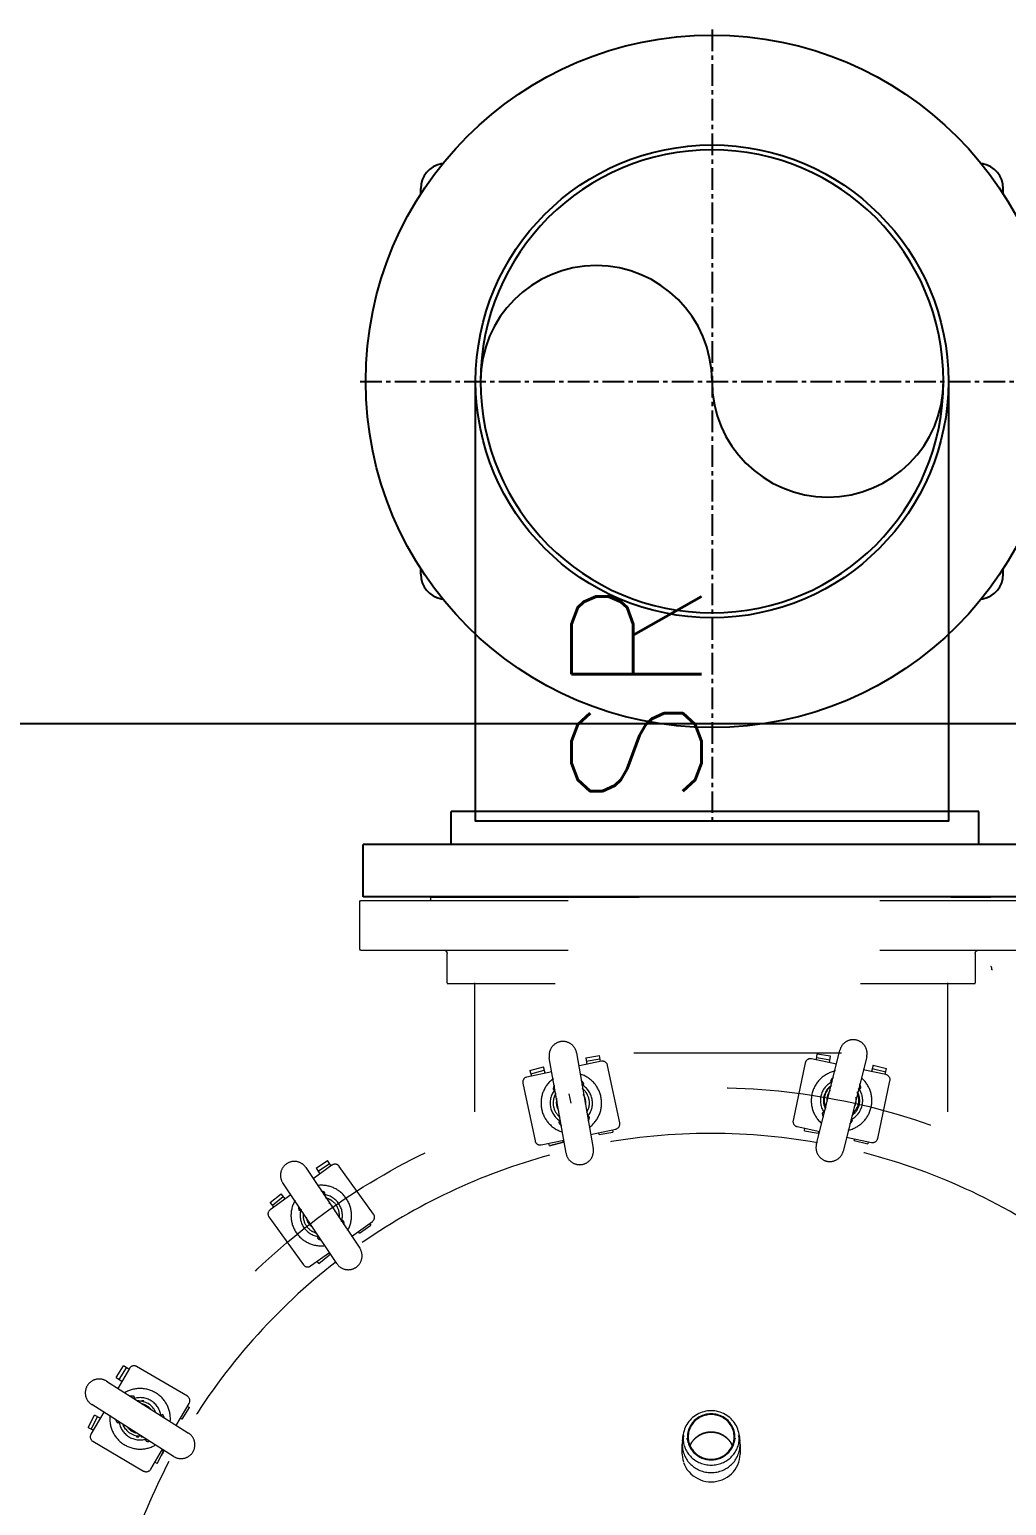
# Model space of a CAD drawing. Extents: x -181672 to 290600, y -29000 to 395522.
# Drawn here: x 3064 to 3628, y 37752 to 38605 of the extents above; entities that cross this region are included whole.
import ezdxf

# ---------------------------------------------------------------- set-up
doc = ezdxf.new("R2010")
doc.units = 0
doc.header["$LTSCALE"] = 10
doc.linetypes.add('XFM7P20PCW$0$CENTER', pattern=[2, 1.25, -0.25, 0.25, -0.25])
doc.linetypes.add('XFM7Q20PCW-200K$0$ACAD_ISO03W100', pattern=[30, 12, -18])
doc.layers.add('XFM7P20PCW$0$P-PCWR-20.7-P', color=252, linetype='Continuous')
doc.layers.add('XFM7Q20PCW-200K$0$PCW EQ (FUTURE)', color=252, linetype='XFM7Q20PCW-200K$0$ACAD_ISO03W100', lineweight=9)
doc.styles.add('XFM7P20PCW$0$Standard', font='txt.shx', dxfattribs={"bigfont": 'chineset.shx'})

# ---------------------------------------------------------------- blocks, each defined once
blk = doc.blocks.new('XFM7P20PCW$0$A$C4C7F1D6B')
at = {"color": 1, "linetype": 'XFM7P20PCW$0$CENTER'}
for p, q in [((0, 203.2), (0, -203.2)), ((203.2, 0), (-254, 0))]:
    blk.add_line(p, q, dxfattribs=at)
at = {"color": 0}
blk.add_lwpolyline([(0, -136.53), (-254, -136.53), (-254, 136.52), (0, 136.52)], dxfattribs=at)
blk.add_circle((0, 0), 136.53, dxfattribs=at)
at = {"color": 0, "style": 'XFM7P20PCW$0$Standard'}
blk.add_text('SR', height=75, dxfattribs=at).set_placement((-246.31, 6.16))
blk = doc.blocks.new('XFM7P20PCW$0$SL250')
at = {"color": 3}
for p, q in [((1.905, -20.32), (1.905, 20.32)), ((4.92125, 20.32), (1.905, 20.32)), ((4.92125, -20.32), (4.92125, 20.32)), ((1.905, 15.24), (0, 15.24)), ((0, -15.24), (0, 15.24)), ((1.905, -15.24), (0, -15.24)), ((4.92125, -20.32), (1.905, -20.32))]:
    blk.add_line(p, q, dxfattribs=at)
blk = doc.blocks.new('XFM7P20PCW$0$BV-250A-T')
for p, q in [((-107.84, 168.25), (-111.38, 168.25)), ((111.38, 168.25), (107.84, 168.25)), ((-125.6, 156.35), (-125.6, 155.59)), ((125.6, 155.59), (125.6, 156.35)), ((-125.6, -155.59), (-125.6, -156.35)), ((125.6, -156.35), (125.6, -155.59)), ((-107.84, -168.25), (-111.38, -168.25)), ((111.38, -168.25), (107.84, -168.25))]:
    blk.add_line(p, q)
blk.add_circle((0, 0), 200)
for centre, start, end in [((-111.38, 153.81), 90, 169.86853), ((111.38, 153.81), 10.13147, 90), ((-111.38, -153.81), 190.13147, 270), ((111.38, -153.81), 270, 349.86853)]:
    blk.add_arc(centre, 14.44, start, end)
blk = doc.blocks.new('XFM7P20PCW$0$A$Cde8b81a9')
at = {"layer": 'XFM7P20PCW$0$P-PCWR-20.7-P'}
for centre, radius, start, end in [((-1.77, 787.66), 133.7, 90, 270), ((-1.77, 787.66), 133.7, 270, 90), ((-68.62, 787.66), 66.85, 0, 180), ((65.08, 787.66), 66.85, 180, 0)]:
    blk.add_arc(centre, radius, start, end, dxfattribs=at)
for name, rotation in [('XFM7P20PCW$0$A$C4C7F1D6B', 90), ('XFM7P20PCW$0$BV-250A-T', 270)]:
    blk.add_blockref(name, (-1.77, 787.66), dxfattribs=dict(at, rotation=rotation))
at = {"layer": 'XFM7P20PCW$0$P-PCWR-20.7-P', "xscale": -10, "yscale": 10, "zscale": 10, "rotation": 90}
blk.add_blockref('XFM7P20PCW$0$SL250', (0.01, 539.19), dxfattribs=at)
blk = doc.blocks.new('XFM7P20PCW')
blk.add_blockref('XFM7P20PCW$0$A$Cde8b81a9', (3459.53855, 37614.07814))
blk = doc.blocks.new('XFM7Q20PCW-200K$0$漢唐美光 8NHV4A-10FDA-NC150-M - 漢唐美光 8NHV4A-10FDA-NC150-M-V1107-CUB_L40')
for p, q in [((-1014.13, -292.44), (-1014.13, 112.56)), ((-985.53, -292.44), (-985.53, 112.56)), ((-1016.13, -251.47), (-1016.13, 71.6)), ((-975.57, 72.06), (-974.57, 72.06)), ((-983.53, 62.56), (-966.63, 62.56)), ((-966.63, 46.61), (-892.18, 46.61)), ((-919.17, 3.57), (-917.24, 11.33)), ((-913.73, 10.46), (-917.24, 11.33)), ((-917.23, 3.09), (-915.3, 10.85)), ((-913.59, 11.03), (-916.38, -2.12)), ((-876.77, 6.28), (-910.03, 13.34)), ((-919.17, 3.57), (-915.39, 2.63)), ((-877.55, -11.82), (-874.46, 2.73)), ((-875.51, -7.31), (-873.57, 0.46)), ((-874.87, 0.78), (-873.57, 0.46)), ((-908.38, -3.99), (-908.25, -3.99)), ((-908.25, -3.99), (-908.17, -4.11)), ((-875.51, -7.31), (-876.53, -7.05)), ((-885.19, -9.83), (-885.07, -9.76)), ((-885.07, -9.76), (-884.95, -9.83)), ((-924.21, -20.95), (-925.49, -28.85)), ((-920.51, -21.55), (-924.21, -20.95)), ((-923.52, -29.17), (-922.24, -21.27)), ((-919.66, -17.56), (-922.72, -32.01)), ((-912.11, -19.52), (-912.24, -19.46)), ((-925.49, -28.85), (-922.45, -29.34)), ((-883.6, -40.32), (-880.81, -27.21)), ((-881.08, -36.07), (-879.79, -28.17)), ((-880.98, -27.98), (-879.79, -28.17)), ((-920.41, -35.57), (-887.15, -42.63)), ((-881.08, -36.07), (-882.64, -35.82)), ((-705.63, -73.83), (-701.83, -73.36)), ((-701.21, -76.64), (-701.9, -76.64)), ((-699.92, -73.24), (-694.41, -73.24)), ((-701.83, -106.53), (-705.63, -106.06)), ((-701.21, -103.24), (-701.9, -103.24)), ((-694.41, -106.64), (-699.92, -106.64)), ((-885.71, -142.75), (-918.97, -149.76)), ((-921.29, -153.31), (-918.61, -166.06)), ((-879.08, -159.62), (-882.15, -145.06)), ((-881.74, -147.01), (-880.42, -146.78)), ((-879.05, -154.66), (-880.42, -146.78)), ((-921.19, -153.9), (-924.75, -154.52)), ((-923.38, -162.4), (-924.75, -154.52)), ((-923.38, -162.4), (-919.54, -161.73)), ((-921.41, -162.05), (-922.78, -154.17)), ((-886.88, -160.89), (-886.8, -160.78)), ((-879.05, -154.66), (-880.09, -154.84)), ((-910.45, -164.94), (-910.32, -164.89)), ((-910.32, -164.89), (-910.21, -164.96)), ((-897.19, -170.72), (-902.54, -171.9)), ((-884.05, -176.54), (-884.16, -176.47)), ((-883.92, -176.49), (-884.05, -176.54)), ((-873.08, -188.12), (-875.84, -175.01)), ((-875.68, -175.78), (-874.61, -175.5)), ((-872.49, -183.22), (-874.52, -175.48)), ((-914.42, -185.91), (-918.05, -186.86)), ((-916.03, -194.6), (-918.05, -186.86)), ((-914.1, -194.09), (-916.12, -186.35)), ((-915.26, -181.91), (-912.22, -196.37)), ((-907.57, -180.65), (-907.71, -180.64)), ((-872.49, -183.22), (-874.03, -183.62)), ((-916.03, -194.6), (-912.79, -193.75)), ((-908.66, -198.68), (-875.4, -191.67)), ((-892.18, -226.49), (-966.63, -226.49)), ((-966.63, -242.44), (-983.53, -242.44)), ((-1014.63, -251.94), (-1015.63, -251.94)), ((-833.05, -284.9), (-860.63, -304.78)), ((-820.17, -297.64), (-828.86, -285.58)), ((-827.7, -287.19), (-826.59, -286.44)), ((-822.14, -293.09), (-826.59, -286.44)), ((-1013.63, -292.94), (-1014.13, -292.44)), ((-986.03, -292.94), (-1013.63, -292.94)), ((-985.53, -292.44), (-986.03, -292.94)), ((-822.14, -293.09), (-823.02, -293.68)), ((-826.78, -301.96), (-826.75, -301.83)), ((-826.75, -301.83), (-826.62, -301.78)), ((-861.12, -309.55), (-863.99, -311.47)), ((-859.54, -318.12), (-863.99, -311.47)), ((-857.88, -317), (-862.33, -310.35)), ((-861.31, -308.97), (-853.45, -319.87)), ((-846.69, -315.21), (-846.6, -315.11)), ((-846.6, -315.11), (-846.46, -315.13)), ((-803.13, -321.27), (-810.97, -310.4)), ((-810.51, -311.04), (-809.57, -310.29)), ((-804.58, -316.55), (-809.57, -310.29)), ((-859.54, -318.12), (-856.3, -315.95)), ((-804.58, -316.55), (-805.82, -317.54)), ((-837.7, -328.41), (-837.83, -328.46)), ((-831.39, -345.34), (-803.81, -325.46)), ((-841.85, -336), (-844.77, -338.33)), ((-839.78, -344.58), (-844.77, -338.33)), ((-844.22, -332.67), (-835.58, -344.66)), ((-838.22, -343.34), (-843.2, -337.08)), ((-838.22, -343.34), (-839.78, -344.58)), ((-837.15, -342.49), (-838.22, -343.34)), ((-710.88, -398.9), (-723.72, -391.39)), ((-722.01, -392.4), (-721.29, -391.26)), ((-714.53, -395.54), (-721.29, -391.26)), ((-727.83, -392.47), (-745, -421.81)), ((-714.53, -395.54), (-715.1, -396.44)), ((-715.21, -405.4), (-715.11, -405.3)), ((-715.18, -405.53), (-715.21, -405.4)), ((-685.75, -413.61), (-697.25, -406.88)), ((-696.63, -407.24), (-696.07, -406.18)), ((-688.98, -409.88), (-696.07, -406.18)), ((-688.98, -409.88), (-689.72, -411.29)), ((-743.41, -426.22), (-745.36, -429.29)), ((-743.92, -425.92), (-732.32, -432.71)), ((-728.03, -425.71), (-727.98, -425.58)), ((-727.98, -425.58), (-727.85, -425.54)), ((-701.84, -447.06), (-684.67, -417.72)), ((-738.6, -433.57), (-745.36, -429.29)), ((-738.6, -433.57), (-745.36, -429.29)), ((-737.53, -431.88), (-744.29, -427.6)), ((-738.6, -433.57), (-736.5, -430.26)), ((-714.46, -434.13), (-714.56, -434.23)), ((-718.69, -440.68), (-705.94, -448.14)), ((-715.18, -442.76), (-716.91, -446.07)), ((-709.81, -449.77), (-716.91, -446.07)), ((-708.89, -448), (-715.98, -444.29)), ((-708.27, -446.81), (-709.66, -449.48))]:
    blk.add_line(p, q)
at = {"flags": 128}
for points in [[(-975.57, 72.06), (-975.59, 72.06), (-975.61, 72.05), (-975.63, 72.05), (-975.65, 72.05), (-975.67, 72.05), (-975.69, 72.04), (-975.71, 72.04), (-975.73, 72.03), (-975.75, 72.02), (-975.77, 72.02), (-975.79, 72.01), (-975.8, 72), (-975.82, 71.99), (-975.84, 71.98), (-975.86, 71.97), (-975.87, 71.96), (-975.89, 71.95), (-975.9, 71.93), (-975.92, 71.92), (-975.93, 71.9), (-975.95, 71.89), (-975.96, 71.87), (-975.97, 71.86), (-975.98, 71.84), (-975.99, 71.83), (-976.01, 71.81), (-976.01, 71.79), (-976.02, 71.77), (-976.03, 71.76), (-976.04, 71.74), (-976.05, 71.72), (-976.05, 71.7), (-976.06, 71.68), (-976.06, 71.66), (-976.07, 71.64), (-976.07, 71.62), (-976.07, 71.6), (-976.07, 71.58), (-976.07, 71.56), (-976.07, 71.56)], [(-974.07, 72.56), (-974.07, 72.54), (-974.08, 72.52), (-974.08, 72.5), (-974.08, 72.48), (-974.08, 72.46), (-974.09, 72.44), (-974.09, 72.42), (-974.1, 72.4), (-974.11, 72.38), (-974.11, 72.36), (-974.12, 72.34), (-974.13, 72.33), (-974.14, 72.31), (-974.15, 72.29), (-974.16, 72.27), (-974.17, 72.26), (-974.19, 72.24), (-974.2, 72.23), (-974.21, 72.21), (-974.23, 72.2), (-974.24, 72.18), (-974.26, 72.17), (-974.27, 72.16), (-974.29, 72.15), (-974.3, 72.14), (-974.32, 72.13), (-974.34, 72.12), (-974.36, 72.11), (-974.37, 72.1), (-974.39, 72.09), (-974.41, 72.08), (-974.43, 72.08), (-974.45, 72.07), (-974.47, 72.07), (-974.49, 72.06), (-974.51, 72.06), (-974.53, 72.06), (-974.55, 72.06), (-974.57, 72.06), (-974.57, 72.06)], [(-983.53, 62.56), (-983.61, 62.56), (-983.69, 62.56), (-983.77, 62.57), (-983.85, 62.58), (-983.93, 62.6), (-984.01, 62.61), (-984.08, 62.63), (-984.16, 62.66), (-984.23, 62.68), (-984.31, 62.71), (-984.38, 62.75), (-984.45, 62.78), (-984.52, 62.82), (-984.59, 62.86), (-984.66, 62.91), (-984.72, 62.95), (-984.79, 63), (-984.85, 63.05), (-984.91, 63.11), (-984.96, 63.16), (-985.02, 63.22), (-985.07, 63.28), (-985.12, 63.34), (-985.17, 63.41), (-985.21, 63.48), (-985.25, 63.54), (-985.29, 63.61), (-985.33, 63.69), (-985.36, 63.76), (-985.39, 63.83), (-985.42, 63.91), (-985.45, 63.98), (-985.47, 64.06), (-985.49, 64.14), (-985.5, 64.22), (-985.51, 64.3), (-985.52, 64.38), (-985.53, 64.45), (-985.53, 64.53), (-985.53, 64.56)], [(-966.13, 62.06), (-966.13, 62.08), (-966.13, 62.1), (-966.13, 62.12), (-966.14, 62.14), (-966.14, 62.16), (-966.14, 62.18), (-966.15, 62.19), (-966.16, 62.21), (-966.16, 62.23), (-966.17, 62.25), (-966.18, 62.27), (-966.19, 62.29), (-966.2, 62.3), (-966.21, 62.32), (-966.22, 62.34), (-966.23, 62.35), (-966.24, 62.37), (-966.25, 62.39), (-966.27, 62.4), (-966.28, 62.42), (-966.3, 62.43), (-966.31, 62.44), (-966.33, 62.45), (-966.34, 62.47), (-966.36, 62.48), (-966.38, 62.49), (-966.39, 62.5), (-966.41, 62.51), (-966.43, 62.51), (-966.45, 62.52), (-966.47, 62.53), (-966.49, 62.54), (-966.51, 62.54), (-966.53, 62.55), (-966.54, 62.55), (-966.56, 62.55), (-966.58, 62.55), (-966.6, 62.56), (-966.62, 62.56), (-966.63, 62.56)], [(-966.13, 62.06), (-966.13, -3.77)], [(-923.83, -0.11), (-924.14, -0.04), (-924.46, 0.02), (-924.77, 0.06), (-925.09, 0.1), (-925.41, 0.12), (-925.73, 0.13), (-926.05, 0.12), (-926.37, 0.1), (-926.69, 0.07), (-927, 0.03), (-927.32, -0.03), (-927.63, -0.1), (-927.94, -0.18), (-928.25, -0.27), (-928.55, -0.38), (-928.85, -0.49), (-929.14, -0.62), (-929.43, -0.76), (-929.71, -0.92), (-929.98, -1.08), (-930.25, -1.25), (-930.51, -1.44), (-930.77, -1.63), (-931.01, -1.84), (-931.25, -2.05), (-931.48, -2.28), (-931.7, -2.51), (-931.91, -2.75), (-932.11, -3), (-932.3, -3.26), (-932.48, -3.52), (-932.64, -3.8), (-932.8, -4.08), (-932.95, -4.36), (-933.08, -4.65), (-933.21, -4.95), (-933.32, -5.25), (-933.42, -5.55), (-933.5, -5.86), (-933.52, -5.94)], [(-933.52, -5.94), (-933.6, -6.25), (-933.65, -6.57), (-933.7, -6.88), (-933.73, -7.2), (-933.75, -7.52), (-933.76, -7.84), (-933.76, -8.16), (-933.74, -8.48), (-933.71, -8.8), (-933.67, -9.12), (-933.61, -9.43), (-933.54, -9.74), (-933.46, -10.05), (-933.37, -10.36), (-933.26, -10.66), (-933.14, -10.96), (-933.01, -11.25), (-932.87, -11.54), (-932.72, -11.82), (-932.56, -12.1), (-932.38, -12.36), (-932.2, -12.63), (-932, -12.88), (-931.8, -13.13), (-931.58, -13.36), (-931.36, -13.59), (-931.13, -13.81), (-930.88, -14.02), (-930.63, -14.22), (-930.38, -14.41), (-930.11, -14.59), (-929.84, -14.76), (-929.56, -14.91), (-929.28, -15.06), (-928.99, -15.2), (-928.69, -15.32), (-928.39, -15.43), (-928.09, -15.53), (-927.78, -15.62), (-927.7, -15.64)], [(-923.83, -0.11), (-869.49, -13.65)], [(-907.48, -4.05), (-907.51, -4.06), (-907.65, -4.07), (-907.95, -4.05), (-908.2, -4)], [(-885.28, -9.9), (-885.96, -9), (-886.68, -8.41), (-887.2, -8.32), (-887.48, -8.68), (-887.57, -9.32)], [(-873.36, -29.17), (-927.7, -15.64)], [(-926.07, -14.59), (-926.07, -171.1)], [(-885.12, -9.75), (-885.34, -9.69), (-885.54, -9.6), (-885.69, -9.52), (-885.77, -9.46)], [(-863.66, -23.34), (-863.59, -23.03), (-863.53, -22.72), (-863.48, -22.4), (-863.45, -22.08), (-863.43, -21.76), (-863.42, -21.44), (-863.43, -21.12), (-863.45, -20.8), (-863.48, -20.48), (-863.52, -20.17), (-863.58, -19.85), (-863.64, -19.54), (-863.72, -19.23), (-863.82, -18.92), (-863.92, -18.62), (-864.04, -18.32), (-864.17, -18.03), (-864.31, -17.74), (-864.46, -17.46), (-864.63, -17.19), (-864.8, -16.92), (-864.99, -16.66), (-865.18, -16.4), (-865.39, -16.16), (-865.6, -15.92), (-865.83, -15.69), (-866.06, -15.47), (-866.3, -15.26), (-866.55, -15.06), (-866.81, -14.87), (-867.07, -14.69), (-867.34, -14.53), (-867.62, -14.37), (-867.91, -14.22), (-868.2, -14.09), (-868.49, -13.96), (-868.79, -13.85), (-869.1, -13.75), (-869.41, -13.67), (-869.49, -13.65)], [(-912.07, -19.53), (-911.84, -19.6), (-911.64, -19.68), (-911.49, -19.77), (-911.41, -19.82)], [(-911.81, -19.52), (-911.22, -20.29), (-910.5, -20.88), (-909.99, -20.96), (-909.71, -20.61), (-909.61, -19.95)], [(-889.7, -25.23), (-889.68, -25.22), (-889.53, -25.21), (-889.23, -25.23), (-888.99, -25.28)], [(-873.36, -29.17), (-873.04, -29.24), (-872.73, -29.3), (-872.41, -29.35), (-872.09, -29.38), (-871.77, -29.4), (-871.45, -29.41), (-871.14, -29.4), (-870.82, -29.39), (-870.5, -29.36), (-870.18, -29.31), (-869.86, -29.26), (-869.55, -29.19), (-869.24, -29.11), (-868.94, -29.01), (-868.63, -28.91), (-868.34, -28.79), (-868.04, -28.66), (-867.76, -28.52), (-867.48, -28.37), (-867.2, -28.2), (-866.93, -28.03), (-866.67, -27.84), (-866.42, -27.65), (-866.17, -27.44), (-865.93, -27.23), (-865.71, -27.01), (-865.49, -26.77), (-865.28, -26.53), (-865.08, -26.28), (-864.89, -26.02), (-864.71, -25.76), (-864.54, -25.49), (-864.38, -25.21), (-864.24, -24.92), (-864.1, -24.63), (-863.98, -24.34), (-863.87, -24.04), (-863.77, -23.73), (-863.68, -23.43), (-863.66, -23.34)], [(-689.65, -105.88), (-688.18, -105.31), (-686.77, -104.59), (-685.44, -103.73), (-684.18, -102.74), (-683.03, -101.63), (-681.98, -100.4), (-681.06, -99.08), (-680.26, -97.67), (-679.59, -96.19), (-679.07, -94.66), (-678.69, -93.08), (-678.47, -91.48), (-678.39, -89.87), (-678.48, -88.27), (-678.72, -86.67), (-679.11, -85.1), (-679.64, -83.57), (-680.32, -82.09), (-681.13, -80.69), (-682.07, -79.38), (-683.12, -78.16), (-684.29, -77.05), (-685.55, -76.07), (-686.89, -75.23), (-688.31, -74.52), (-689.78, -73.97), (-691.3, -73.57), (-692.85, -73.33), (-694.41, -73.25)], [(-694.41, -106.64), (-694.34, -106.64), (-694.28, -106.64)], [(-694.28, -106.64), (-692.71, -106.55), (-691.17, -106.29), (-689.94, -105.97)], [(-926.14, -167.65), (-870.98, -158.02)], [(-886.94, -160.99), (-887.93, -160.44), (-888.82, -160.19), (-889.33, -160.32), (-889.44, -160.76), (-889.27, -161.39)], [(-886.84, -160.79), (-887.08, -160.82), (-887.29, -160.82), (-887.47, -160.81), (-887.56, -160.79)], [(-886.8, -160.78), (-886.66, -160.79), (-886.32, -160.88)], [(-861.72, -164.53), (-861.78, -164.21), (-861.86, -163.9), (-861.94, -163.59), (-862.04, -163.29), (-862.15, -162.99), (-862.27, -162.69), (-862.41, -162.4), (-862.55, -162.12), (-862.71, -161.84), (-862.88, -161.57), (-863.06, -161.3), (-863.25, -161.04), (-863.45, -160.79), (-863.66, -160.55), (-863.87, -160.32), (-864.1, -160.09), (-864.34, -159.88), (-864.58, -159.67), (-864.84, -159.48), (-865.1, -159.29), (-865.37, -159.12), (-865.64, -158.95), (-865.92, -158.8), (-866.21, -158.66), (-866.5, -158.53), (-866.8, -158.41), (-867.1, -158.3), (-867.41, -158.21), (-867.72, -158.13), (-868.03, -158.06), (-868.34, -158), (-868.66, -157.96), (-868.98, -157.93), (-869.3, -157.91), (-869.62, -157.9), (-869.94, -157.91), (-870.26, -157.93), (-870.58, -157.96), (-870.89, -158.01), (-870.98, -158.02)], [(-926.14, -167.65), (-926.46, -167.71), (-926.77, -167.78), (-927.08, -167.87), (-927.38, -167.97), (-927.68, -168.08), (-927.98, -168.2), (-928.27, -168.34), (-928.55, -168.48), (-928.83, -168.64), (-929.1, -168.81), (-929.37, -168.99), (-929.63, -169.17), (-929.88, -169.37), (-930.12, -169.58), (-930.35, -169.8), (-930.58, -170.03), (-930.79, -170.27), (-931, -170.51), (-931.19, -170.77), (-931.38, -171.03), (-931.55, -171.29), (-931.72, -171.57), (-931.87, -171.85), (-932.01, -172.14), (-932.14, -172.43), (-932.26, -172.73), (-932.37, -173.03), (-932.46, -173.33), (-932.54, -173.64), (-932.61, -173.96), (-932.67, -174.27), (-932.71, -174.59), (-932.74, -174.91), (-932.76, -175.23), (-932.77, -175.55), (-932.76, -175.87), (-932.74, -176.19), (-932.71, -176.5), (-932.66, -176.82), (-932.65, -176.91)], [(-909.6, -164.64), (-909.62, -164.65), (-909.75, -164.72), (-910.03, -164.82), (-910.28, -164.88)], [(-868.23, -173.78), (-867.91, -173.72), (-867.6, -173.65), (-867.29, -173.56), (-866.99, -173.46), (-866.69, -173.35), (-866.39, -173.23), (-866.1, -173.1), (-865.82, -172.95), (-865.54, -172.79), (-865.27, -172.63), (-865, -172.45), (-864.74, -172.26), (-864.49, -172.06), (-864.25, -171.85), (-864.02, -171.63), (-863.79, -171.4), (-863.58, -171.17), (-863.37, -170.92), (-863.18, -170.67), (-862.99, -170.41), (-862.82, -170.14), (-862.65, -169.86), (-862.5, -169.58), (-862.36, -169.3), (-862.23, -169), (-862.11, -168.71), (-862, -168.4), (-861.91, -168.1), (-861.83, -167.79), (-861.76, -167.48), (-861.7, -167.16), (-861.66, -166.84), (-861.63, -166.53), (-861.61, -166.21), (-861.6, -165.89), (-861.61, -165.57), (-861.63, -165.25), (-861.66, -164.93), (-861.71, -164.61), (-861.72, -164.53)], [(-932.65, -176.91), (-932.59, -177.22), (-932.51, -177.53), (-932.43, -177.84), (-932.33, -178.14), (-932.22, -178.44), (-932.1, -178.74), (-931.96, -179.03), (-931.82, -179.31), (-931.66, -179.59), (-931.49, -179.87), (-931.31, -180.13), (-931.12, -180.39), (-930.92, -180.64), (-930.71, -180.88), (-930.5, -181.12), (-930.27, -181.34), (-930.03, -181.55), (-929.79, -181.76), (-929.53, -181.96), (-929.27, -182.14), (-929, -182.32), (-928.73, -182.48), (-928.45, -182.63), (-928.16, -182.77), (-927.87, -182.9), (-927.57, -183.02), (-927.27, -183.13), (-926.96, -183.22), (-926.65, -183.3), (-926.34, -183.37), (-926.03, -183.43), (-925.71, -183.47), (-925.39, -183.51), (-925.07, -183.52), (-924.75, -183.53), (-924.43, -183.52), (-924.11, -183.5), (-923.79, -183.47), (-923.48, -183.43), (-923.39, -183.41)], [(-868.23, -173.78), (-923.39, -183.41)], [(-884.77, -176.8), (-884.75, -176.78), (-884.62, -176.71), (-884.34, -176.61), (-884.09, -176.55)], [(-966.13, -179.96), (-966.13, -241.94)], [(-907.53, -180.64), (-907.29, -180.61), (-907.08, -180.61), (-906.9, -180.62), (-906.81, -180.64)], [(-907.3, -180.53), (-906.44, -180.99), (-905.55, -181.24), (-905.04, -181.11), (-904.93, -180.67), (-905.11, -180.04)], [(-985.53, -244.44), (-985.53, -244.36), (-985.52, -244.28), (-985.52, -244.2), (-985.5, -244.12), (-985.49, -244.05), (-985.47, -243.97), (-985.45, -243.89), (-985.43, -243.81), (-985.4, -243.74), (-985.37, -243.66), (-985.34, -243.59), (-985.3, -243.52), (-985.27, -243.45), (-985.22, -243.38), (-985.18, -243.31), (-985.13, -243.25), (-985.09, -243.19), (-985.03, -243.12), (-984.98, -243.07), (-984.92, -243.01), (-984.86, -242.95), (-984.8, -242.9), (-984.74, -242.85), (-984.68, -242.81), (-984.61, -242.76), (-984.54, -242.72), (-984.47, -242.68), (-984.4, -242.64), (-984.33, -242.61), (-984.25, -242.58), (-984.18, -242.55), (-984.1, -242.53), (-984.03, -242.51), (-983.95, -242.49), (-983.87, -242.47), (-983.79, -242.46), (-983.71, -242.45), (-983.63, -242.45), (-983.55, -242.44), (-983.53, -242.44)], [(-966.63, -242.44), (-966.61, -242.44), (-966.59, -242.44), (-966.57, -242.44), (-966.55, -242.44), (-966.53, -242.43), (-966.51, -242.43), (-966.49, -242.42), (-966.47, -242.42), (-966.45, -242.41), (-966.44, -242.4), (-966.42, -242.4), (-966.4, -242.39), (-966.38, -242.38), (-966.36, -242.37), (-966.35, -242.36), (-966.33, -242.34), (-966.32, -242.33), (-966.3, -242.32), (-966.29, -242.31), (-966.27, -242.29), (-966.26, -242.28), (-966.24, -242.26), (-966.23, -242.25), (-966.22, -242.23), (-966.21, -242.21), (-966.2, -242.2), (-966.19, -242.18), (-966.18, -242.16), (-966.17, -242.14), (-966.16, -242.12), (-966.16, -242.11), (-966.15, -242.09), (-966.15, -242.07), (-966.14, -242.05), (-966.14, -242.03), (-966.13, -242.01), (-966.13, -241.99), (-966.13, -241.97), (-966.13, -241.95), (-966.13, -241.94)], [(-1016.13, -251.44), (-1016.13, -251.46), (-1016.13, -251.48), (-1016.13, -251.5), (-1016.12, -251.52), (-1016.12, -251.54), (-1016.12, -251.56), (-1016.11, -251.58), (-1016.1, -251.6), (-1016.1, -251.62), (-1016.09, -251.64), (-1016.08, -251.66), (-1016.07, -251.67), (-1016.06, -251.69), (-1016.05, -251.71), (-1016.04, -251.73), (-1016.03, -251.74), (-1016.02, -251.76), (-1016.01, -251.77), (-1015.99, -251.79), (-1015.98, -251.8), (-1015.96, -251.82), (-1015.95, -251.83), (-1015.93, -251.84), (-1015.92, -251.85), (-1015.9, -251.86), (-1015.88, -251.87), (-1015.87, -251.88), (-1015.85, -251.89), (-1015.83, -251.9), (-1015.81, -251.91), (-1015.79, -251.92), (-1015.77, -251.92), (-1015.75, -251.93), (-1015.73, -251.93), (-1015.71, -251.94), (-1015.7, -251.94), (-1015.68, -251.94), (-1015.66, -251.94), (-1015.64, -251.94), (-1015.63, -251.94)], [(-1014.63, -251.94), (-1014.61, -251.94), (-1014.59, -251.95), (-1014.57, -251.95), (-1014.55, -251.95), (-1014.53, -251.95), (-1014.51, -251.96), (-1014.49, -251.96), (-1014.47, -251.97), (-1014.45, -251.98), (-1014.44, -251.98), (-1014.42, -251.99), (-1014.4, -252), (-1014.38, -252.01), (-1014.36, -252.02), (-1014.35, -252.03), (-1014.33, -252.04), (-1014.32, -252.05), (-1014.3, -252.07), (-1014.29, -252.08), (-1014.27, -252.1), (-1014.26, -252.11), (-1014.24, -252.13), (-1014.23, -252.14), (-1014.22, -252.16), (-1014.21, -252.17), (-1014.2, -252.19), (-1014.19, -252.21), (-1014.18, -252.23), (-1014.17, -252.24), (-1014.16, -252.26), (-1014.16, -252.28), (-1014.15, -252.3)], [(-1014.15, -252.3), (-1014.15, -252.32), (-1014.14, -252.34), (-1014.14, -252.36), (-1014.13, -252.38), (-1014.13, -252.4), (-1014.13, -252.42), (-1014.13, -252.44), (-1014.13, -252.44)], [(-859.94, -324.04), (-813.4, -292.9)], [(-802.3, -295.1), (-802.49, -294.84), (-802.68, -294.58), (-802.88, -294.33), (-803.1, -294.1), (-803.32, -293.87), (-803.55, -293.64), (-803.79, -293.43), (-804.04, -293.23), (-804.3, -293.04), (-804.56, -292.86), (-804.83, -292.69), (-805.11, -292.53), (-805.39, -292.38), (-805.68, -292.25), (-805.98, -292.12), (-806.28, -292.01), (-806.58, -291.91), (-806.89, -291.82), (-807.2, -291.74), (-807.51, -291.68), (-807.83, -291.63), (-808.14, -291.59), (-808.46, -291.56), (-808.78, -291.55), (-809.1, -291.55), (-809.42, -291.56), (-809.74, -291.59), (-810.06, -291.62), (-810.37, -291.67), (-810.69, -291.74), (-811, -291.81), (-811.31, -291.9), (-811.61, -292), (-811.91, -292.11), (-812.21, -292.24), (-812.5, -292.37), (-812.78, -292.52), (-813.06, -292.68), (-813.33, -292.85), (-813.4, -292.9)], [(-804.5, -306.2), (-804.24, -306.01), (-803.99, -305.82), (-803.74, -305.62), (-803.5, -305.4), (-803.27, -305.18), (-803.05, -304.95), (-802.84, -304.71), (-802.64, -304.46), (-802.45, -304.2), (-802.26, -303.94), (-802.09, -303.67), (-801.94, -303.39), (-801.79, -303.11), (-801.65, -302.82), (-801.53, -302.52), (-801.41, -302.22), (-801.31, -301.92), (-801.22, -301.61), (-801.15, -301.3), (-801.08, -300.99), (-801.03, -300.67), (-800.99, -300.35), (-800.97, -300.04), (-800.95, -299.72), (-800.95, -299.4), (-800.97, -299.08), (-800.99, -298.76), (-801.03, -298.44), (-801.08, -298.12), (-801.14, -297.81), (-801.22, -297.5), (-801.31, -297.19), (-801.41, -296.89), (-801.52, -296.59), (-801.64, -296.29), (-801.78, -296), (-801.93, -295.72), (-802.09, -295.44), (-802.25, -295.17), (-802.3, -295.1)], [(-804.5, -306.2), (-851.05, -337.34)], [(-827.12, -302.02), (-827.92, -301.97), (-828.83, -302.11), (-829.25, -302.43), (-829.17, -302.88), (-828.72, -303.42)], [(-826.79, -301.85), (-826.99, -301.97), (-827.18, -302.07), (-827.35, -302.12), (-827.44, -302.14)], [(-846.04, -314.59), (-846.05, -314.61), (-846.14, -314.72), (-846.36, -314.93), (-846.56, -315.08)], [(-818.41, -315.65), (-818.39, -315.63), (-818.31, -315.52), (-818.09, -315.3), (-817.89, -315.15)], [(-859.94, -324.04), (-860.21, -324.22), (-860.46, -324.42), (-860.71, -324.62), (-860.95, -324.83), (-861.18, -325.05), (-861.4, -325.29), (-861.61, -325.53), (-861.81, -325.78), (-862, -326.03), (-862.18, -326.3), (-862.35, -326.57), (-862.51, -326.84), (-862.66, -327.13), (-862.8, -327.42), (-862.92, -327.71), (-863.03, -328.01), (-863.13, -328.31), (-863.22, -328.62), (-863.3, -328.93), (-863.36, -329.25), (-863.41, -329.56), (-863.45, -329.88), (-863.48, -330.2), (-863.49, -330.52), (-863.49, -330.84), (-863.48, -331.16), (-863.46, -331.48), (-863.42, -331.79), (-863.37, -332.11), (-863.3, -332.42), (-863.23, -332.74), (-863.14, -333.04), (-863.04, -333.35), (-862.93, -333.65), (-862.8, -333.94), (-862.67, -334.23), (-862.52, -334.51), (-862.36, -334.79), (-862.19, -335.06), (-862.14, -335.14)], [(-859.94, -324.04), (-859.94, -324.04)], [(-837.66, -328.38), (-837.46, -328.26), (-837.26, -328.17), (-837.1, -328.11), (-837, -328.09)], [(-837.5, -328.19), (-836.53, -328.26), (-835.61, -328.13), (-835.2, -327.8), (-835.28, -327.36), (-835.73, -326.81)], [(-862.14, -335.14), (-861.96, -335.4), (-861.77, -335.65), (-861.56, -335.9), (-861.35, -336.14), (-861.13, -336.37), (-860.9, -336.59), (-860.66, -336.8), (-860.41, -337), (-860.15, -337.19), (-859.89, -337.37), (-859.62, -337.54), (-859.34, -337.7), (-859.05, -337.85), (-858.76, -337.99), (-858.47, -338.11), (-858.17, -338.23), (-857.87, -338.33), (-857.56, -338.42), (-857.25, -338.49), (-856.94, -338.56), (-856.62, -338.61), (-856.3, -338.65), (-855.98, -338.67), (-855.66, -338.69), (-855.34, -338.69), (-855.02, -338.67), (-854.7, -338.65), (-854.39, -338.61), (-854.07, -338.56), (-853.76, -338.5), (-853.45, -338.42), (-853.14, -338.33), (-852.84, -338.23), (-852.54, -338.12), (-852.24, -338), (-851.95, -337.86), (-851.67, -337.71), (-851.39, -337.55), (-851.12, -337.38), (-851.05, -337.34)], [(-736.57, -439.15), (-706.62, -391.83)], [(-695.58, -389.35), (-695.86, -389.18), (-696.14, -389.03), (-696.42, -388.88), (-696.71, -388.75), (-697.01, -388.63), (-697.31, -388.52), (-697.62, -388.43), (-697.93, -388.34), (-698.24, -388.27), (-698.55, -388.21), (-698.87, -388.17), (-699.19, -388.13), (-699.51, -388.11), (-699.83, -388.11), (-700.15, -388.11), (-700.47, -388.13), (-700.78, -388.16), (-701.1, -388.2), (-701.42, -388.26), (-701.73, -388.33), (-702.04, -388.41), (-702.34, -388.5), (-702.65, -388.61), (-702.94, -388.72), (-703.24, -388.85), (-703.52, -388.99), (-703.81, -389.15), (-704.08, -389.31), (-704.35, -389.48), (-704.61, -389.67), (-704.86, -389.86), (-705.11, -390.07), (-705.35, -390.28), (-705.58, -390.51), (-705.79, -390.74), (-706, -390.98), (-706.2, -391.23), (-706.39, -391.49), (-706.57, -391.75), (-706.62, -391.83)], [(-693.1, -400.38), (-692.93, -400.11), (-692.78, -399.83), (-692.64, -399.54), (-692.5, -399.25), (-692.38, -398.96), (-692.28, -398.65), (-692.18, -398.35), (-692.1, -398.04), (-692.03, -397.73), (-691.97, -397.41), (-691.92, -397.1), (-691.89, -396.78), (-691.87, -396.46), (-691.86, -396.14), (-691.86, -395.82), (-691.88, -395.5), (-691.91, -395.18), (-691.96, -394.86), (-692.01, -394.55), (-692.08, -394.24), (-692.16, -393.93), (-692.26, -393.62), (-692.36, -393.32), (-692.48, -393.02), (-692.61, -392.73), (-692.75, -392.44), (-692.9, -392.16), (-693.06, -391.88), (-693.24, -391.62), (-693.42, -391.36), (-693.62, -391.1), (-693.82, -390.86), (-694.04, -390.62), (-694.26, -390.39), (-694.49, -390.17), (-694.74, -389.96), (-694.99, -389.76), (-695.24, -389.57), (-695.51, -389.39), (-695.58, -389.35)], [(-693.1, -400.38), (-723.05, -447.7)], [(-715.15, -405.64), (-716.22, -406), (-717, -406.5), (-717.25, -406.96), (-717, -407.34), (-716.42, -407.63)], [(-715.23, -405.44), (-715.37, -405.63), (-715.51, -405.79), (-715.64, -405.91), (-715.72, -405.97)], [(-701.99, -414.66), (-701.98, -414.63), (-701.95, -414.49), (-701.84, -414.21), (-701.71, -413.99)], [(-727.68, -424.87), (-727.68, -424.9), (-727.72, -425.04), (-727.83, -425.32), (-727.95, -425.54)], [(-714.43, -434.09), (-714.3, -433.9), (-714.16, -433.74), (-714.03, -433.62), (-713.95, -433.56)], [(-714.36, -433.85), (-713.45, -433.53), (-712.66, -433.03), (-712.42, -432.57), (-712.67, -432.19), (-713.26, -431.9)], [(-736.57, -439.15), (-736.73, -439.42), (-736.89, -439.7), (-737.03, -439.99), (-737.16, -440.28), (-737.28, -440.58), (-737.39, -440.88), (-737.49, -441.18), (-737.57, -441.49), (-737.64, -441.8), (-737.7, -442.12), (-737.75, -442.43), (-737.78, -442.75), (-737.8, -443.07), (-737.81, -443.39), (-737.8, -443.71), (-737.78, -444.03), (-737.75, -444.35), (-737.71, -444.67), (-737.65, -444.98), (-737.59, -445.29), (-737.5, -445.6), (-737.41, -445.91), (-737.31, -446.21), (-737.19, -446.51), (-737.06, -446.8), (-736.92, -447.09), (-736.77, -447.37), (-736.6, -447.65), (-736.43, -447.91), (-736.24, -448.18), (-736.05, -448.43), (-735.84, -448.67), (-735.63, -448.91), (-735.41, -449.14), (-735.17, -449.36), (-734.93, -449.57), (-734.68, -449.77), (-734.42, -449.96), (-734.16, -450.14), (-734.09, -450.19)], [(-736.1, -438.41), (-736.57, -439.15)], [(-734.09, -450.19), (-733.81, -450.35), (-733.53, -450.51), (-733.25, -450.65), (-732.95, -450.78), (-732.66, -450.9), (-732.36, -451.01), (-732.05, -451.1), (-731.74, -451.19), (-731.43, -451.26), (-731.12, -451.32), (-730.8, -451.36), (-730.48, -451.4), (-730.16, -451.42), (-729.84, -451.43), (-729.52, -451.42), (-729.2, -451.4), (-728.88, -451.37), (-728.57, -451.33), (-728.25, -451.27), (-727.94, -451.2), (-727.63, -451.12), (-727.32, -451.03), (-727.02, -450.92), (-726.72, -450.81), (-726.43, -450.68), (-726.14, -450.54), (-725.86, -450.38), (-725.59, -450.22), (-725.32, -450.05), (-725.06, -449.86), (-724.8, -449.67), (-724.56, -449.46), (-724.32, -449.25), (-724.09, -449.02), (-723.87, -448.79), (-723.66, -448.55), (-723.46, -448.3), (-723.27, -448.04), (-723.09, -447.78), (-723.05, -447.7)]]:
    blk.add_lwpolyline(points, dxfattribs=at)
blk.add_circle((-526.15, -89.94), 379.98)
for centre, radius, start, end in [((-526.15, -89.94), 353.5, 146.11632, 167.49307), ((-910.65, 10.41), 3, 78.01429, 168.01429), ((-898.59, -14.64), 17.5, 12.43293, 139.16255), ((-877.39, 3.35), 3, 348.01429, 78.01429), ((-898.59, -14.64), 12.21, 26.15953, 126.49193), ((-898.59, -14.64), 10.5, 112.02198, 118.98589), ((-898.59, -14.64), 10.48, 34.89424, 118.86712), ((-898.98, -14.65), 10, 41.3989, 114.74005), ((-898.59, -14.64), 10.5, 95.98816, 103.97624), ((-898.98, -14.65), 8.5, 58.01429, 99.20216), ((-898.59, -14.64), 8.5, 96.63341, 101.84559), ((-898.59, -14.64), 8.5, 87.60569, 94.97695), ((-898.59, -14.64), 17.5, 191.76517, 318.94504), ((-898.59, -14.64), 12.21, 205.83522, 303.94896), ((-898.59, -14.64), 10.5, 213.98589, 227.97961), ((-898.59, -14.64), 10.48, 214.09287, 297.16007), ((-898.98, -14.65), 10, 216.29243, 295.32019), ((-898.59, -14.64), 10.5, 228.19584, 236.54433), ((-898.98, -14.65), 8.5, 230.51134, 277.10699), ((-898.59, -14.64), 10.5, 275.98816, 283.97624), ((-898.59, -14.64), 10.5, 292.02198, 297.59662), ((-919.79, -32.63), 3, 168.01429, 258.01429), ((-526.15, -89.94), 353.5, 170.01033, 191.37959), ((-886.53, -39.69), 3, 258.01429, 348.01429), ((-885.09, -145.68), 3, 11.9, 101.9), ((-918.36, -152.69), 3, 101.9, 191.9), ((-897.19, -170.72), 17.5, 36.31865, 163.04827), ((-897.19, -170.72), 12.21, 50.15541, 150.37765), ((-897.19, -170.72), 10.48, 58.77995, 142.62357), ((-897.19, -170.72), 10.5, 119.96882, 127.99689), ((-897.19, -170.72), 10.5, 135.56361, 142.8716), ((-897.53, -170.88), 8.5, 81.9, 122.9596), ((-897.19, -170.72), 8.5, 120.66602, 125.81665), ((-897.19, -170.72), 8.5, 111.46836, 118.86267), ((-897.19, -170.72), 17.5, 215.65088, 342.13584), ((-897.19, -170.72), 12.21, 229.68568, 328.88214), ((-897.19, -170.72), 10.48, 237.97859, 321.77772), ((-897.53, -170.88), 8.5, 254.39706, 302.65242), ((-897.19, -170.72), 8.5, 284.73262, 292.63534), ((-897.19, -170.72), 10.5, 315.56361, 321.48233), ((-531.5, -89.94), 353.5, 193.88453, 195.23077), ((-897.19, -170.72), 10.5, 237.8716, 251.9), ((-897.19, -170.72), 8.5, 261.02447, 265.1099), ((-526.15, -89.94), 353.5, 195.29939, 215.26524), ((-876.01, -188.74), 3, 281.9, 11.9), ((-909.28, -195.75), 3, 191.9, 281.9), ((-831.3, -287.33), 3, 35.78571, 125.78571), ((-832.22, -315.12), 17.5, 60.20436, 186.93398), ((-858.88, -307.21), 3, 125.78571, 215.78571), ((-832.22, -315.12), 12.21, 73.99858, 174.26336), ((-832.22, -315.12), 10.48, 82.66567, 166.56295), ((-526.15, -89.94), 353.5, 217.78761, 239.15053), ((-832.22, -315.12), 10.5, 159.59291, 166.75732), ((-832.22, -315.12), 10.5, 143.60673, 151.53042), ((-832.22, -315.12), 17.5, 239.5366, 6.71647), ((-832.47, -315.41), 8.5, 105.78571, 147.18969), ((-832.22, -315.12), 12.21, 253.57139, 352.76785), ((-832.22, -315.12), 10.48, 261.8643, 344.9315), ((-832.47, -315.41), 8.5, 278.28277, 326.53814), ((-832.22, -315.12), 10.5, 323.60673, 331.53043), ((-832.22, -315.12), 10.5, 339.59291, 344.69024), ((-805.57, -323.02), 3, 305.78571, 35.78571), ((-832.22, -315.12), 10.5, 261.75731, 275.78571), ((-832.22, -315.12), 10.5, 275.869, 284.31576), ((-833.15, -342.9), 3, 215.78571, 305.78571), ((-725.24, -393.98), 3, 59.67143, 149.67143), ((-714.83, -419.77), 17.5, 84.09008, 210.81969), ((-714.83, -419.77), 12.21, 97.84854, 198.14908), ((-528.87, -94.7), 353.5, 241.65983, 242.25781), ((-526.15, -89.94), 353.5, 242.3665, 261.55497), ((-714.83, -419.77), 10.5, 167.58384, 175.54603), ((-714.95, -420.13), 10, 113.05604, 186.22131), ((-714.95, -420.13), 8.5, 129.67143, 170.94472), ((-714.83, -419.77), 8.5, 159.28012, 166.63409), ((-714.83, -419.77), 17.5, 263.42231, 29.36153), ((-714.83, -419.77), 12.21, 277.45711, 16.65356), ((-687.26, -416.2), 3, 329.67143, 59.67143), ((-742.41, -423.33), 3, 149.67143, 239.67143), ((-714.83, -419.77), 10.5, 183.5885, 187.99927), ((-714.95, -420.13), 10, 287.94957, 6.97733), ((-714.95, -420.13), 8.5, 302.16849, 350.42385), ((-714.83, -419.77), 8.5, 324.60133, 340.40677), ((-714.83, -419.77), 10.5, 347.58384, 355.54604), ((-714.83, -419.77), 10.5, 3.5885, 8.57595), ((-714.83, -419.77), 10.5, 285.64303, 299.67143), ((-714.83, -419.77), 10.5, 299.69913, 304.72536), ((-704.43, -445.55), 3, 239.67143, 329.67143)]:
    blk.add_arc(centre, radius, start, end)
for centre, major_axis, start_param, end_param in [((-703.78, -89.94), (0, 16.23), 0, 3.141593), ((-704.39, -89.94), (0, 13.3), 0, 3.141593), ((-704.39, -89.94), (0, 13.74), 0, 3.141593), ((-699.92, -89.94), (0, 16.7), 0, 0.315573), ((-704.39, -89.94), (0, 13.74), 3.141593, 6.283185), ((-704.39, -89.94), (0, 13.3), 3.141593, 6.283185), ((-703.78, -89.94), (0, 16.23), 3.141593, 6.283185), ((-699.92, -89.94), (0, 16.7), 3.141593, 6.283185), ((-699.92, -89.94), (0, 16.7), 2.826024, 3.141593)]:
    blk.add_ellipse(centre, major_axis=major_axis, ratio=0.966823, start_param=start_param, end_param=end_param)
for points, knots in [([(-905.79, -4.67), (-905.79, -4.65), (-905.75, -4.56), (-905.7, -4.41), (-905.65, -4.27), (-905.62, -4.18), (-905.6, -4.11), (-905.58, -4.05), (-905.57, -3.99), (-905.57, -3.94), (-905.58, -3.9), (-905.58, -3.87), (-905.59, -3.85), (-905.59, -3.83), (-905.6, -3.81), (-905.61, -3.77), (-905.63, -3.73), (-905.66, -3.69), (-905.72, -3.63), (-905.8, -3.58), (-905.98, -3.52), (-906.28, -3.51), (-906.76, -3.6), (-907.34, -3.79), (-907.78, -4.01), (-908.01, -4.13)], [0.0110241, 0.0110241, 0.0110241, 0.0110241, 0.015625, 0.03125, 0.046875, 0.0546875, 0.0625, 0.0703125, 0.078125, 0.09375, 0.109375, 0.1171875, 0.1210938, 0.125, 0.1328125, 0.140625, 0.15625, 0.171875, 0.1875, 0.21875, 0.25, 0.3125, 0.375, 0.4375, 0.5, 0.5, 0.5, 0.5]), ([(-891.46, -24.79), (-891.47, -24.82), (-891.5, -24.9), (-891.54, -25.01), (-891.57, -25.11), (-891.59, -25.17), (-891.6, -25.23), (-891.61, -25.29), (-891.62, -25.35), (-891.61, -25.39), (-891.6, -25.42), (-891.59, -25.43), (-891.59, -25.45), (-891.58, -25.48), (-891.57, -25.51), (-891.55, -25.55), (-891.52, -25.6), (-891.47, -25.65), (-891.38, -25.7), (-891.2, -25.76), (-890.9, -25.77), (-890.42, -25.69), (-889.84, -25.49), (-889.4, -25.28), (-889.17, -25.15)], [0.0243147, 0.0243147, 0.0243147, 0.0243147, 0.03125, 0.046875, 0.0546875, 0.0625, 0.0703125, 0.078125, 0.09375, 0.109375, 0.1171875, 0.1210938, 0.125, 0.1328125, 0.140625, 0.15625, 0.171875, 0.1875, 0.21875, 0.25, 0.3125, 0.375, 0.4375, 0.5, 0.5, 0.5, 0.5]), ([(-699.48, -77.73), (-700.19, -78.05), (-701.6, -78.85), (-703.49, -80.47), (-705.08, -82.5), (-706.27, -84.81), (-707, -87.32), (-707.25, -89.94), (-707, -92.56), (-706.33, -94.86), (-705.39, -96.81), (-704.31, -98.42), (-703.01, -99.84), (-701.53, -101.05), (-700.32, -101.76), (-699.62, -102.09), (-699.49, -102.15)], [0.1299736, 0.1299736, 0.1299736, 0.1299736, 0.1875, 0.25, 0.3125, 0.375, 0.4375, 0.5, 0.5625, 0.625, 0.671875, 0.71875, 0.765625, 0.8125, 0.859375, 0.8700806, 0.8700806, 0.8700806, 0.8700806]), ([(-699.41, -102.12), (-699.57, -102.05), (-699.91, -101.88), (-700.44, -101.61), (-700.99, -101.28), (-701.51, -100.93), (-702.02, -100.55), (-702.52, -100.15), (-702.99, -99.72), (-703.44, -99.27), (-703.87, -98.8), (-704.28, -98.3), (-704.66, -97.79), (-705.02, -97.26), (-705.36, -96.71), (-705.66, -96.14), (-705.95, -95.56), (-706.2, -94.97), (-706.42, -94.37), (-706.62, -93.75), (-706.79, -93.13), (-706.92, -92.5), (-707.03, -91.87), (-707.11, -91.23), (-707.15, -90.58), (-707.17, -89.94), (-707.15, -89.3), (-707.11, -88.66), (-707.03, -88.02), (-706.92, -87.38), (-706.79, -86.76), (-706.62, -86.13), (-706.42, -85.51), (-706.2, -84.91), (-705.95, -84.32), (-705.66, -83.74), (-705.36, -83.17), (-705.02, -82.63), (-704.66, -82.1), (-704.28, -81.58), (-703.87, -81.09), (-703.44, -80.61), (-702.99, -80.16), (-702.51, -79.74), (-702.02, -79.33), (-701.51, -78.96), (-700.98, -78.61), (-700.44, -78.28), (-699.91, -78), (-699.57, -77.84), (-699.41, -77.77)], [0.1277909, 0.1277909, 0.1277909, 0.1277909, 0.140625, 0.15625, 0.171875, 0.1875, 0.203125, 0.21875, 0.234375, 0.25, 0.265625, 0.28125, 0.296875, 0.3125, 0.328125, 0.34375, 0.359375, 0.375, 0.390625, 0.40625, 0.421875, 0.4375, 0.453125, 0.46875, 0.484375, 0.5, 0.515625, 0.53125, 0.546875, 0.5625, 0.578125, 0.59375, 0.609375, 0.625, 0.640625, 0.65625, 0.671875, 0.6875, 0.703125, 0.71875, 0.734375, 0.75, 0.765625, 0.78125, 0.796875, 0.8125, 0.828125, 0.84375, 0.859375, 0.8721557, 0.8721557, 0.8721557, 0.8721557]), ([(-907.8, -164.68), (-907.8, -164.6), (-907.81, -164.44), (-907.82, -164.24), (-907.84, -164.09), (-907.85, -163.99), (-907.85, -163.92), (-907.86, -163.87), (-907.88, -163.81), (-907.9, -163.75), (-907.92, -163.72), (-907.94, -163.7), (-907.95, -163.68), (-907.96, -163.67), (-907.98, -163.65), (-908.01, -163.62), (-908.04, -163.59), (-908.09, -163.56), (-908.16, -163.54), (-908.26, -163.52), (-908.44, -163.54), (-908.72, -163.65), (-909.13, -163.92), (-909.58, -164.34), (-909.9, -164.71), (-910.06, -164.92)], [0, 0, 0, 0, 0.015625, 0.03125, 0.046875, 0.0546875, 0.0625, 0.0703125, 0.078125, 0.09375, 0.109375, 0.1171875, 0.1210938, 0.125, 0.1328125, 0.140625, 0.15625, 0.171875, 0.1875, 0.21875, 0.25, 0.3125, 0.375, 0.4375, 0.5, 0.5, 0.5, 0.5]), ([(-886.52, -177.51), (-886.51, -177.53), (-886.51, -177.57), (-886.49, -177.63), (-886.47, -177.68), (-886.45, -177.71), (-886.43, -177.74), (-886.42, -177.75), (-886.41, -177.77), (-886.39, -177.79), (-886.36, -177.81), (-886.33, -177.84), (-886.28, -177.87), (-886.21, -177.9), (-886.11, -177.91), (-885.93, -177.89), (-885.65, -177.78), (-885.24, -177.51), (-884.79, -177.09), (-884.47, -176.72), (-884.31, -176.51)], [0.0625, 0.0625, 0.0625, 0.0625, 0.0703125, 0.078125, 0.09375, 0.109375, 0.1171875, 0.1210938, 0.125, 0.1328125, 0.140625, 0.15625, 0.171875, 0.1875, 0.21875, 0.25, 0.3125, 0.375, 0.4375, 0.5, 0.5, 0.5, 0.5]), ([(-844.37, -313.9), (-844.41, -313.82), (-844.48, -313.68), (-844.57, -313.5), (-844.64, -313.37), (-844.69, -313.28), (-844.73, -313.23), (-844.76, -313.18), (-844.8, -313.13), (-844.84, -313.09), (-844.87, -313.07), (-844.9, -313.05), (-844.92, -313.04), (-844.93, -313.04), (-844.96, -313.02), (-844.99, -313.01), (-845.03, -313), (-845.09, -312.99), (-845.16, -313), (-845.26, -313.02), (-845.42, -313.11), (-845.63, -313.33), (-845.89, -313.74), (-846.14, -314.3), (-846.28, -314.78), (-846.34, -315.03)], [0, 0, 0, 0, 0.015625, 0.03125, 0.046875, 0.0546875, 0.0625, 0.0703125, 0.078125, 0.09375, 0.109375, 0.1171875, 0.1210938, 0.125, 0.1328125, 0.140625, 0.15625, 0.171875, 0.1875, 0.21875, 0.25, 0.3125, 0.375, 0.4375, 0.5, 0.5, 0.5, 0.5]), ([(-819.72, -317.01), (-819.71, -317.02), (-819.69, -317.06), (-819.65, -317.11), (-819.61, -317.14), (-819.57, -317.17), (-819.55, -317.18), (-819.53, -317.19), (-819.51, -317.2), (-819.49, -317.21), (-819.46, -317.22), (-819.41, -317.24), (-819.36, -317.24), (-819.28, -317.24), (-819.19, -317.21), (-819.02, -317.12), (-818.81, -316.9), (-818.55, -316.49), (-818.31, -315.93), (-818.17, -315.46), (-818.11, -315.2)], [0.0625, 0.0625, 0.0625, 0.0625, 0.0703125, 0.078125, 0.09375, 0.109375, 0.1171875, 0.1210938, 0.125, 0.1328125, 0.140625, 0.15625, 0.171875, 0.1875, 0.21875, 0.25, 0.3125, 0.375, 0.4375, 0.5, 0.5, 0.5, 0.5]), ([(-702.63, -416.43), (-702.62, -416.44), (-702.58, -416.46), (-702.53, -416.49), (-702.48, -416.51), (-702.44, -416.52), (-702.41, -416.52), (-702.39, -416.52), (-702.37, -416.52), (-702.34, -416.52), (-702.31, -416.52), (-702.26, -416.52), (-702.21, -416.5), (-702.14, -416.47), (-702.07, -416.4), (-701.96, -416.25), (-701.85, -415.97), (-701.78, -415.49), (-701.78, -414.87), (-701.85, -414.39), (-701.89, -414.13)], [0.0625, 0.0625, 0.0625, 0.0625, 0.0703125, 0.078125, 0.09375, 0.109375, 0.1171875, 0.1210938, 0.125, 0.1328125, 0.140625, 0.15625, 0.171875, 0.1875, 0.21875, 0.25, 0.3125, 0.375, 0.4375, 0.5, 0.5, 0.5, 0.5]), ([(-726.44, -423.57), (-726.5, -423.52), (-726.62, -423.42), (-726.78, -423.29), (-726.9, -423.2), (-726.98, -423.14), (-727.03, -423.1), (-727.08, -423.07), (-727.14, -423.04), (-727.19, -423.02), (-727.23, -423.01), (-727.26, -423.01), (-727.28, -423.01), (-727.3, -423.01), (-727.32, -423.01), (-727.36, -423.01), (-727.41, -423.01), (-727.46, -423.03), (-727.52, -423.06), (-727.6, -423.13), (-727.71, -423.28), (-727.82, -423.56), (-727.89, -424.04), (-727.88, -424.66), (-727.82, -425.14), (-727.77, -425.4)], [0, 0, 0, 0, 0.015625, 0.03125, 0.046875, 0.0546875, 0.0625, 0.0703125, 0.078125, 0.09375, 0.109375, 0.1171875, 0.1210938, 0.125, 0.1328125, 0.140625, 0.15625, 0.171875, 0.1875, 0.21875, 0.25, 0.3125, 0.375, 0.4375, 0.5, 0.5, 0.5, 0.5])]:
    blk.add_open_spline(points, degree=3, knots=knots)
for points in [[(-900.33, -6.28), (-900.08, -6.22), (-899.83, -6.17), (-899.58, -6.13)], [(-703.92, -76.52), (-703.66, -76.32), (-703.4, -76.13), (-703.13, -75.95)], [(-695.74, -73.3), (-695.29, -73.26), (-694.85, -73.24), (-694.41, -73.24)], [(-703.13, -103.94), (-703.4, -103.76), (-703.66, -103.57), (-703.92, -103.37)], [(-694.41, -106.64), (-694.87, -106.64), (-695.32, -106.62), (-695.78, -106.58)], [(-902.15, -163.76), (-901.95, -163.61), (-901.74, -163.46), (-901.52, -163.33)], [(-839.6, -310.81), (-839.48, -310.58), (-839.34, -310.36), (-839.19, -310.14)], [(-723.32, -418.8), (-723.3, -418.54), (-723.27, -418.28), (-723.22, -418.03)]]:
    blk.add_open_spline(points, degree=3)
blk = doc.blocks.new('XFM7Q20PCW-200K')
at = {"color": 9}
blk.add_lwpolyline([(709.28, 38204.06), (11943.01, 38204.06), (11943.01, 37024.1), (709.28, 37024.1)], close=True, dxfattribs=at)
at = {"layer": 'XFM7Q20PCW-200K$0$PCW EQ (FUTURE)', "rotation": 270}
blk.add_blockref('XFM7Q20PCW-200K$0$漢唐美光 8NHV4A-10FDA-NC150-M - 漢唐美光 8NHV4A-10FDA-NC150-M-V1107-CUB_L40', (3547.22, 37087.72), dxfattribs=at)

msp = doc.modelspace()

# ---------------------------------------------------------------- block references
for name in ['XFM7P20PCW', 'XFM7Q20PCW-200K']:
    msp.add_blockref(name, (0, 0))

doc.saveas('drawing.dxf')
